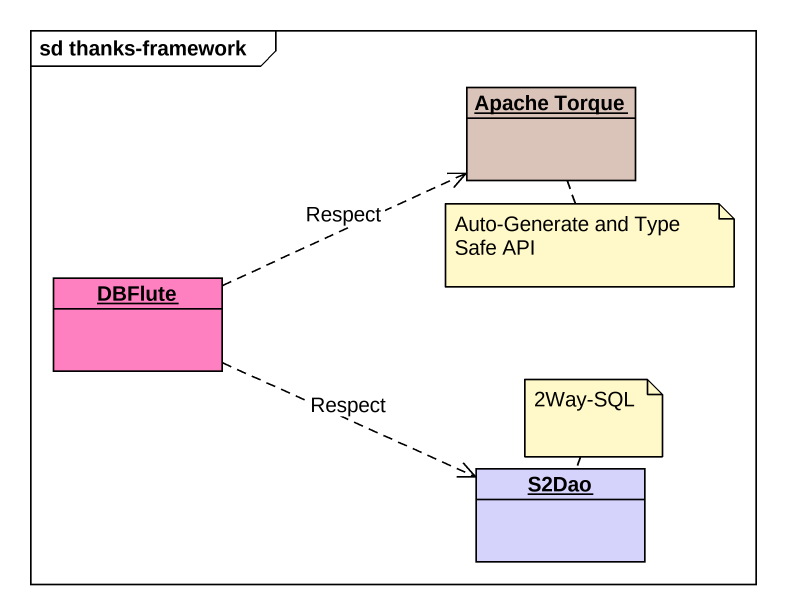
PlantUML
@startuml
mainframe sd thanks-framework
hide circle
hide empty members
object "Apache Torque" as Apache_Torque #DAC4BA
object DBFlute #FF80C0
object S2Dao #D5D3FC
DBFlute .right.> Apache_Torque : Respect
DBFlute .right.> S2Dao : Respect
note bottom of Apache_Torque : Auto-Generate and Type Safe API
note top of S2Dao : 2Way-SQL
@enduml
